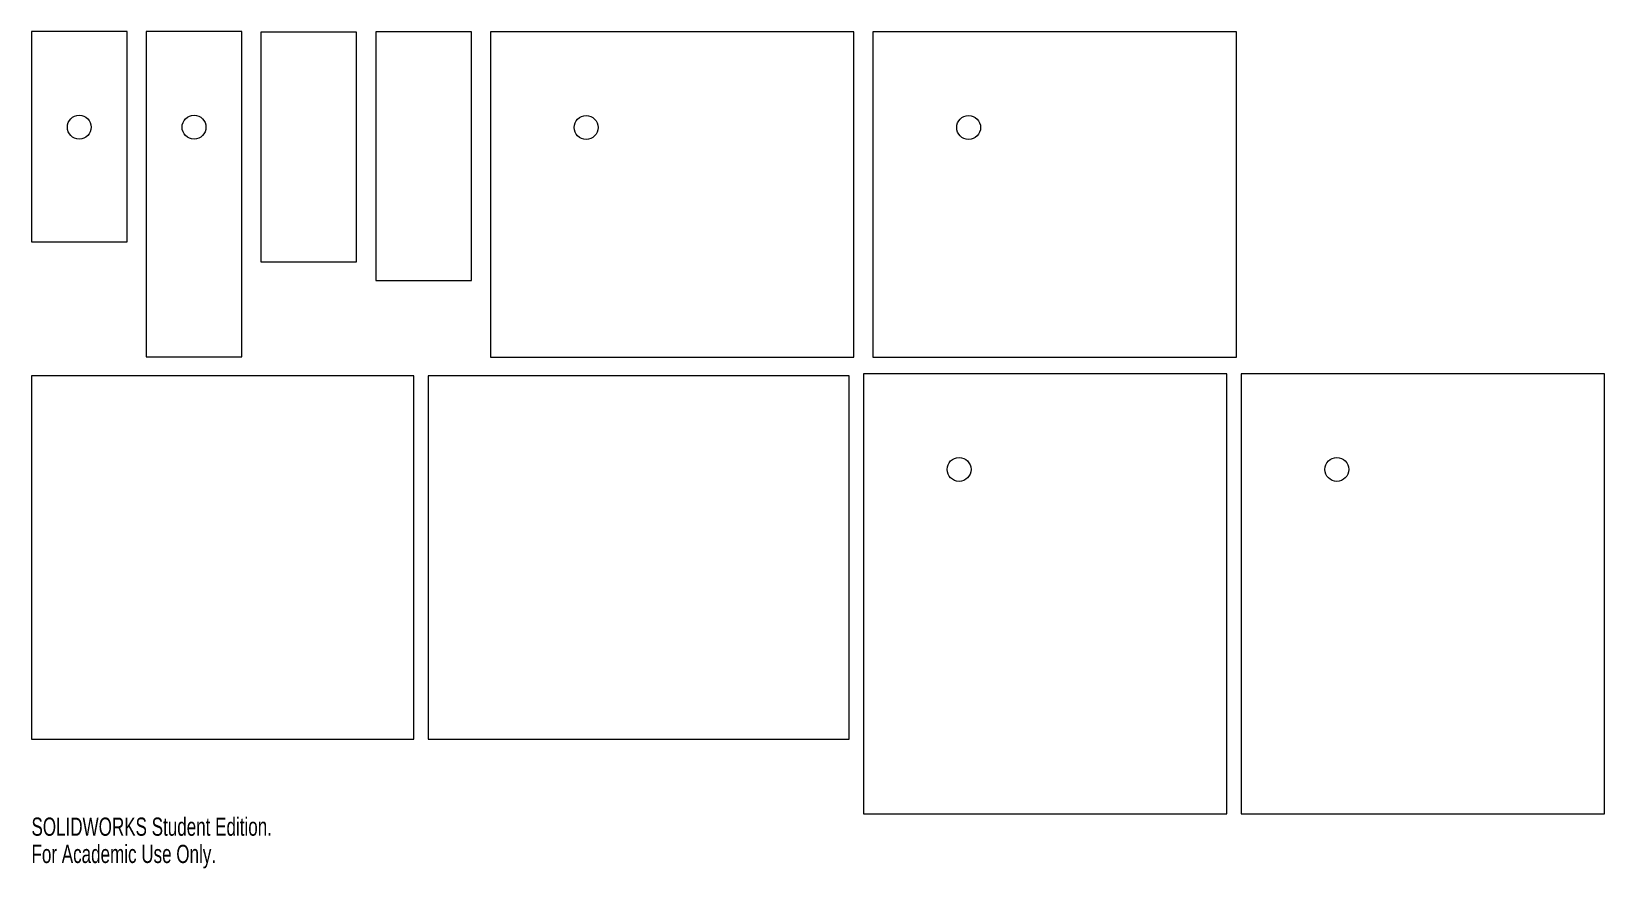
# Model space of a CAD drawing. Header units: inches. Extents: x -2.1 to 14.4, y -6.5 to 2.3.
import ezdxf

# ---------------------------------------------------------------- set-up
doc = ezdxf.new("R2010")
doc.units = ezdxf.units.IN
doc.header["$MEASUREMENT"] = 0
doc.styles.add('SLDTEXTSTYLE0', font='TXT', dxfattribs={"width": 0.7})

msp = doc.modelspace()

# ---------------------------------------------------------------- linework, layer by layer
at = {"color": 7, "linetype": 'Continuous', "lineweight": 15}
for p, q in [((-1.098, 2.282), (-2.098, 2.282)), ((-2.098, 2.282), (-2.098, 0.082)), ((-1.098, 0.082), (-1.098, 2.282)), ((-0.898, 2.282), (-0.898, -1.118)), ((0.102, 2.282), (-0.898, 2.282)), ((0.102, -1.118), (0.102, 2.282)), ((0.302, 2.274), (0.302, -0.126)), ((1.302, 2.274), (0.302, 2.274)), ((1.302, -0.126), (1.302, 2.274)), ((2.502, 2.278), (1.502, 2.278)), ((1.502, 2.278), (1.502, -0.322)), ((2.502, -0.322), (2.502, 2.278)), ((6.502, 2.278), (2.702, 2.278)), ((2.702, 2.278), (2.702, -1.122)), ((6.502, -1.122), (6.502, 2.278)), ((10.502, 2.278), (6.702, 2.278)), ((6.702, 2.278), (6.702, -1.122)), ((10.502, -1.122), (10.502, 2.278)), ((-2.098, 0.082), (-1.098, 0.082)), ((0.302, -0.126), (1.302, -0.126)), ((1.502, -0.322), (2.502, -0.322)), ((-0.898, -1.118), (0.102, -1.118)), ((2.702, -1.122), (6.502, -1.122)), ((6.702, -1.122), (10.502, -1.122)), ((10.402, -1.296), (6.602, -1.296)), ((6.602, -1.296), (6.602, -5.896)), ((10.402, -5.896), (10.402, -1.296)), ((14.352, -1.296), (10.552, -1.296)), ((10.552, -1.296), (10.552, -5.896)), ((14.352, -5.896), (14.352, -1.296)), ((1.902, -1.318), (-2.098, -1.318)), ((-2.098, -1.318), (-2.098, -5.118)), ((1.902, -5.118), (1.902, -1.318)), ((6.452, -1.318), (2.052, -1.318)), ((2.052, -1.318), (2.052, -5.118)), ((6.452, -5.118), (6.452, -1.318)), ((-2.098, -5.118), (1.902, -5.118)), ((2.052, -5.118), (6.452, -5.118)), ((6.602, -5.896), (10.402, -5.896)), ((10.552, -5.896), (14.352, -5.896))]:
    msp.add_line(p, q, dxfattribs=at)
for centre in [(-1.598, 1.282), (-0.398, 1.282), (3.702, 1.278), (7.702, 1.278), (7.602, -2.296), (11.552, -2.296)]:
    msp.add_circle(centre, 0.125, dxfattribs=at)

# ---------------------------------------------------------------- texts
at = {"color": 7, "linetype": 'Continuous', "char_height": 0.1903, "attachment_point": 1, "style": 'SLDTEXTSTYLE0'}
for s, insert in [('SOLIDWORKS Student Edition.', (-2.098, -5.936)), ('For Academic Use Only.', (-2.098, -6.221))]:
    msp.add_mtext(s, dxfattribs=dict(at, insert=insert))

doc.saveas('drawing.dxf')
